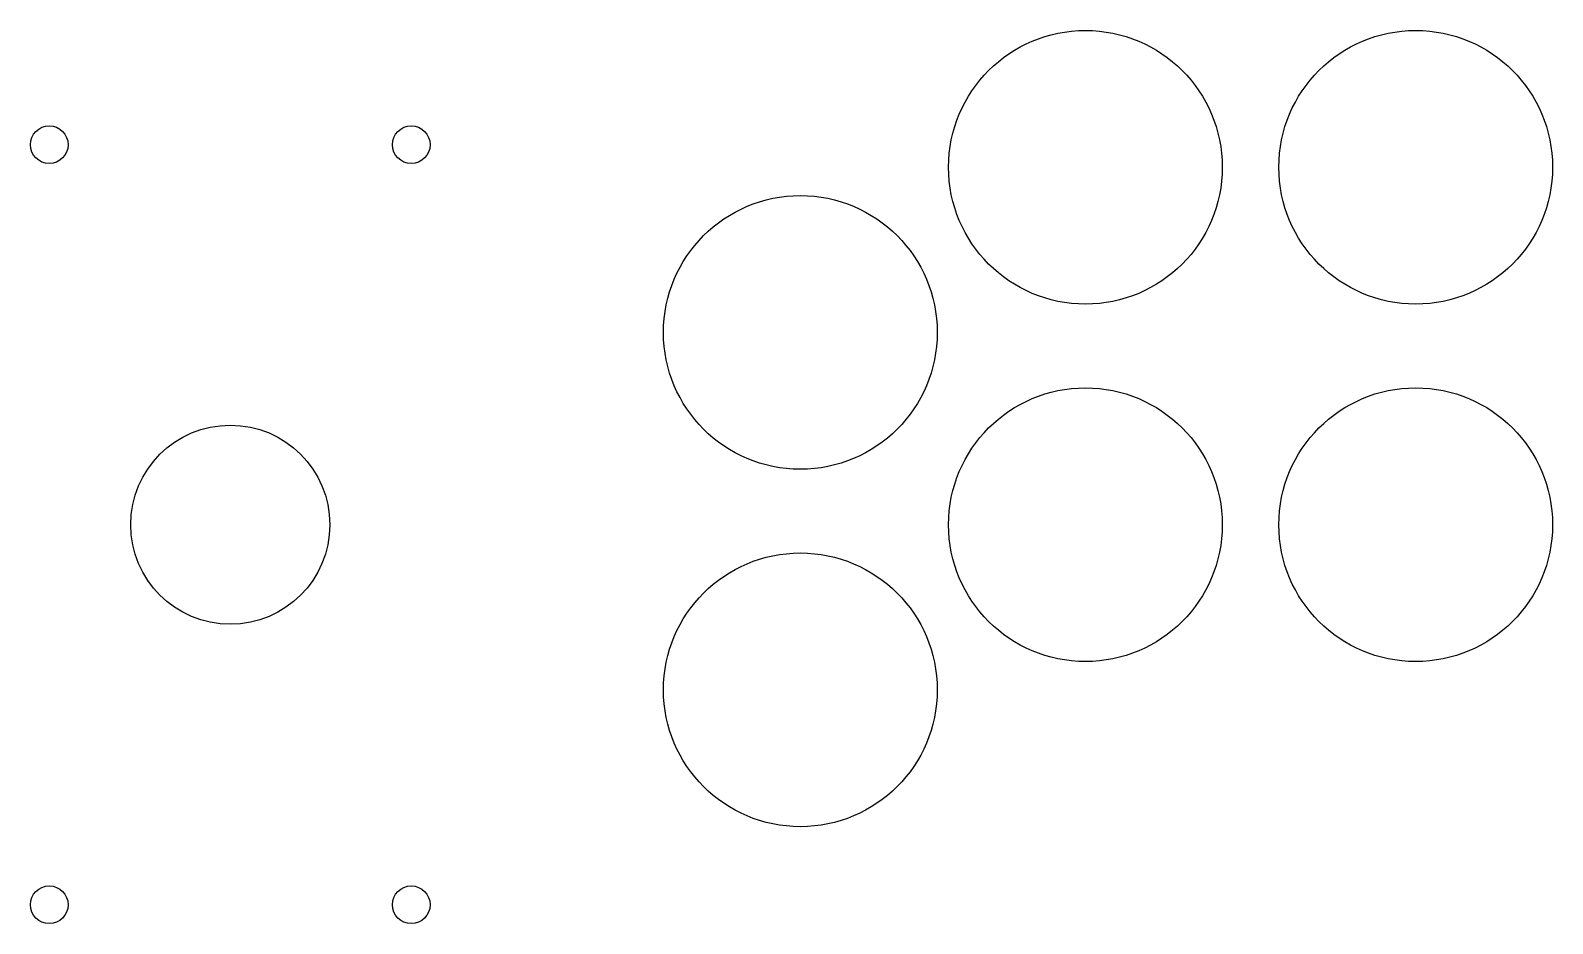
# Model space of a CAD drawing. Header units: inches. Extents: x -2.16 to 4.46, y -1.79 to 2.09.
import ezdxf

# ---------------------------------------------------------------- set-up
doc = ezdxf.new("R2010")
doc.units = ezdxf.units.IN
doc.header["$MEASUREMENT"] = 0
doc.layers.get('0').update_dxf_attribs({"linetype": 'CONTINUOUS'})

msp = doc.modelspace()

# ---------------------------------------------------------------- linework, layer by layer
for centre, radius in [((2.4268, 1.4961), 0.5955), ((3.8638, 1.4961), 0.5955), ((-2.0811, 1.5945), 0.082), ((-0.5063, 1.5945), 0.082), ((1.1866, 0.7776), 0.5955), ((2.4268, -0.0591), 0.5955), ((3.8638, -0.0591), 0.5955), ((-1.2937, -0.0591), 0.4331), ((1.1866, -0.7776), 0.5955), ((-2.0811, -1.7126), 0.082), ((-0.5063, -1.7126), 0.082)]:
    msp.add_circle(centre, radius)

doc.saveas('drawing.dxf')
